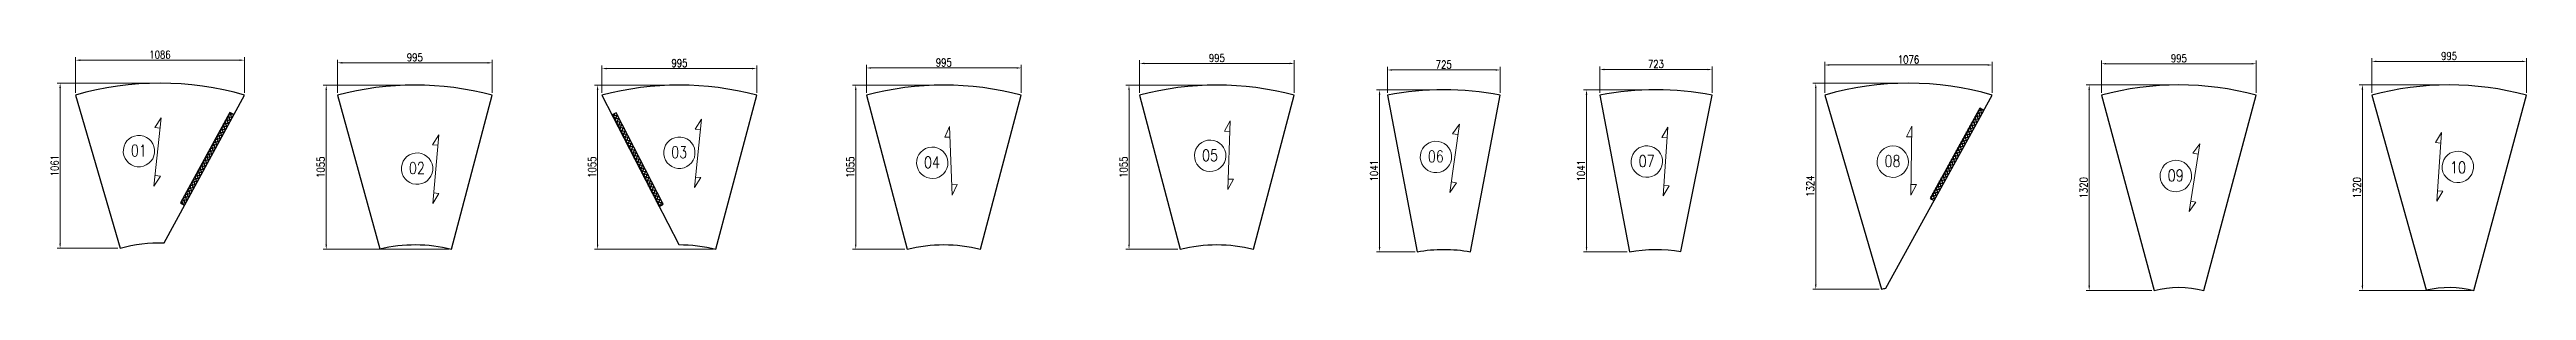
# Paper-space layout 'Layout1' of a CAD drawing. Header units: millimetres. Extents: x 17634 to 80020, y 31751 to 33322.
# Drawn here: x 17634 to 33561, y 31751 to 33299 of the extents above; entities that cross this region are included whole.
import ezdxf
from ezdxf.enums import TextEntityAlignment as Align

# ---------------------------------------------------------------- set-up
doc = ezdxf.new("R2010")
doc.units = ezdxf.units.MM
doc.header["$LTSCALE"] = 0.75
doc.layers.add('Grating', color=7, linetype='Continuous')
doc.layers.add('TOE PLATE', color=3, linetype='Continuous')
doc.layers.add('Grtg. Dim', color=7, linetype='Continuous', lineweight=15)
doc.layers.add('Mark no', color=7, linetype='Continuous', lineweight=15)
doc.styles.add('ROMAND', font='romand')
doc.styles.add('ROMANS', font='romans.shx', dxfattribs={"width": 0.8})
doc.dimstyles.new('grt dim', dxfattribs={"dimscale": 20, "dimtxt": 2.5, "dimasz": 1.5, "dimexe": 1, "dimexo": 0.75, "dimgap": 0.5, "dimtad": 1, "dimdec": 0, "dimlfac": -1, "dimzin": 0, "dimdsep": 46, "dimtxsty": 'ROMANS', "dimcen": 0, "dimclrd": 1, "dimclre": 1, "dimclrt": 3, "dimadec": 0, "dimazin": 0, "dimtfac": 1, "dimtdec": 0, "dimtix": 1, "dimtmove": 1, "dimatfit": 3, "dimfxl": 1, "dimtolj": 1, "dimtzin": 0, "dimlwd": -1, "dimlwe": -1, "dimarcsym": 0})

# ---------------------------------------------------------------- blocks, each defined once
blk = doc.blocks.new('MK')
at = {"layer": 'Mark no', "color": 4}
for p, q in [((639, 394), (443, 493)), ((443, 493), (443, 394)), ((-448, 295), (-644, 394)), ((-644, 394), (639, 394)), ((-448, 394), (-448, 295))]:
    blk.add_line(p, q, dxfattribs=at)
blk.add_circle((20, 46), 293, dxfattribs=at)
blk = doc.blocks.new('*D3')
at = {"layer": 'Defpoints', "color": 0}
for p in [(17801, 33231), (17801, 33006), (18887, 33006)]:
    blk.add_point(p, dxfattribs=at)
at = {"layer": 'Grtg. Dim', "color": 1}
for p, q in [((17801, 33021), (17801, 33251)), ((18887, 33021), (18887, 33251))]:
    blk.add_line(p, q, dxfattribs=at)
at = {"layer": 'Grtg. Dim', "color": 1, "linetype": 'ByBlock'}
blk.add_line((18857, 33231), (17831, 33231), dxfattribs=at)
at = {"layer": 'Grtg. Dim', "color": 1}
for points in [[(17831, 33236), (17831, 33226), (17801, 33231)], [(18857, 33236), (18857, 33226), (18887, 33231)]]:
    blk.add_solid(points, dxfattribs=at)
at = {"layer": 'Grtg. Dim', "color": 3, "insert": (18344, 33266), "char_height": 50, "attachment_point": 5, "style": 'ROMANS'}
blk.add_mtext('\\A1;1086', dxfattribs=at)
blk = doc.blocks.new('*D4')
at = {"layer": 'Defpoints', "color": 0}
for p in [(20481, 33214), (19486, 33006), (20481, 33006)]:
    blk.add_point(p, dxfattribs=at)
at = {"layer": 'Grtg. Dim', "color": 1}
for p, q in [((19486, 33021), (19486, 33234)), ((20481, 33021), (20481, 33234))]:
    blk.add_line(p, q, dxfattribs=at)
at = {"layer": 'Grtg. Dim', "color": 1, "linetype": 'ByBlock'}
blk.add_line((19516, 33214), (20451, 33214), dxfattribs=at)
at = {"layer": 'Grtg. Dim', "color": 1}
for points in [[(19516, 33219), (19516, 33209), (19486, 33214)], [(20451, 33219), (20451, 33209), (20481, 33214)]]:
    blk.add_solid(points, dxfattribs=at)
at = {"layer": 'Grtg. Dim', "color": 3, "insert": (19983, 33249), "char_height": 50, "attachment_point": 5, "style": 'ROMANS'}
blk.add_mtext('\\A1;995', dxfattribs=at)
blk = doc.blocks.new('*D5')
at = {"layer": 'Defpoints', "color": 0}
for p in [(22181, 33177), (21186, 33006), (22181, 33006)]:
    blk.add_point(p, dxfattribs=at)
at = {"layer": 'Grtg. Dim', "color": 1}
for p, q in [((21186, 33021), (21186, 33197)), ((22181, 33021), (22181, 33197))]:
    blk.add_line(p, q, dxfattribs=at)
at = {"layer": 'Grtg. Dim', "color": 1, "linetype": 'ByBlock'}
blk.add_line((21216, 33177), (22151, 33177), dxfattribs=at)
at = {"layer": 'Grtg. Dim', "color": 1}
for points in [[(21216, 33182), (21216, 33172), (21186, 33177)], [(22151, 33182), (22151, 33172), (22181, 33177)]]:
    blk.add_solid(points, dxfattribs=at)
at = {"layer": 'Grtg. Dim', "color": 3, "insert": (21684, 33212), "char_height": 50, "attachment_point": 5, "style": 'ROMANS'}
blk.add_mtext('\\A1;995', dxfattribs=at)
blk = doc.blocks.new('*D6')
at = {"layer": 'Defpoints', "color": 0}
for p in [(22887, 33181), (22887, 33006), (23882, 33006)]:
    blk.add_point(p, dxfattribs=at)
at = {"layer": 'Grtg. Dim', "color": 1}
for p, q in [((22887, 33021), (22887, 33201)), ((23882, 33021), (23882, 33201))]:
    blk.add_line(p, q, dxfattribs=at)
at = {"layer": 'Grtg. Dim', "color": 1, "linetype": 'ByBlock'}
blk.add_line((23852, 33181), (22917, 33181), dxfattribs=at)
at = {"layer": 'Grtg. Dim', "color": 1}
for points in [[(22917, 33186), (22917, 33176), (22887, 33181)], [(23852, 33186), (23852, 33176), (23882, 33181)]]:
    blk.add_solid(points, dxfattribs=at)
at = {"layer": 'Grtg. Dim', "color": 3, "insert": (23384, 33216), "char_height": 50, "attachment_point": 5, "style": 'ROMANS'}
blk.add_mtext('\\A1;995', dxfattribs=at)
blk = doc.blocks.new('*D7')
at = {"layer": 'Defpoints', "color": 0}
for p in [(25638, 33210), (24643, 33006), (25638, 33006)]:
    blk.add_point(p, dxfattribs=at)
at = {"layer": 'Grtg. Dim', "color": 1}
for p, q in [((24643, 33021), (24643, 33230)), ((25638, 33021), (25638, 33230))]:
    blk.add_line(p, q, dxfattribs=at)
at = {"layer": 'Grtg. Dim', "color": 1, "linetype": 'ByBlock'}
blk.add_line((24673, 33210), (25608, 33210), dxfattribs=at)
at = {"layer": 'Grtg. Dim', "color": 1}
for points in [[(24673, 33215), (24673, 33205), (24643, 33210)], [(25608, 33215), (25608, 33205), (25638, 33210)]]:
    blk.add_solid(points, dxfattribs=at)
at = {"layer": 'Grtg. Dim', "color": 3, "insert": (25140, 33245), "char_height": 50, "attachment_point": 5, "style": 'ROMANS'}
blk.add_mtext('\\A1;995', dxfattribs=at)
blk = doc.blocks.new('*D8')
at = {"layer": 'Defpoints', "color": 0}
for p in [(26962, 33168), (26237, 33006), (26962, 33006)]:
    blk.add_point(p, dxfattribs=at)
at = {"layer": 'Grtg. Dim', "color": 1}
for p, q in [((26237, 33021), (26237, 33188)), ((26962, 33021), (26962, 33188))]:
    blk.add_line(p, q, dxfattribs=at)
at = {"layer": 'Grtg. Dim', "color": 1, "linetype": 'ByBlock'}
blk.add_line((26267, 33168), (26932, 33168), dxfattribs=at)
at = {"layer": 'Grtg. Dim', "color": 1}
for points in [[(26267, 33173), (26267, 33163), (26237, 33168)], [(26932, 33173), (26932, 33163), (26962, 33168)]]:
    blk.add_solid(points, dxfattribs=at)
at = {"layer": 'Grtg. Dim', "color": 3, "insert": (26599, 33203), "char_height": 50, "attachment_point": 5, "style": 'ROMANS'}
blk.add_mtext('\\A1;725', dxfattribs=at)
blk = doc.blocks.new('*D9')
at = {"layer": 'Defpoints', "color": 0}
for p in [(28325, 33171), (27602, 33006), (28325, 33006)]:
    blk.add_point(p, dxfattribs=at)
at = {"layer": 'Grtg. Dim', "color": 1}
for p, q in [((27602, 33021), (27602, 33191)), ((28325, 33021), (28325, 33191))]:
    blk.add_line(p, q, dxfattribs=at)
at = {"layer": 'Grtg. Dim', "color": 1, "linetype": 'ByBlock'}
blk.add_line((27632, 33171), (28295, 33171), dxfattribs=at)
at = {"layer": 'Grtg. Dim', "color": 1}
for points in [[(27632, 33176), (27632, 33166), (27602, 33171)], [(28295, 33176), (28295, 33166), (28325, 33171)]]:
    blk.add_solid(points, dxfattribs=at)
at = {"layer": 'Grtg. Dim', "color": 3, "insert": (27963, 33206), "char_height": 50, "attachment_point": 5, "style": 'ROMANS'}
blk.add_mtext('\\A1;723', dxfattribs=at)
blk = doc.blocks.new('*D10')
at = {"layer": 'Defpoints', "color": 0}
for p in [(29049, 33200), (29049, 33006), (30126, 33006)]:
    blk.add_point(p, dxfattribs=at)
at = {"layer": 'Grtg. Dim', "color": 1}
for p, q in [((29049, 33021), (29049, 33220)), ((30126, 33021), (30126, 33220))]:
    blk.add_line(p, q, dxfattribs=at)
at = {"layer": 'Grtg. Dim', "color": 1, "linetype": 'ByBlock'}
blk.add_line((30096, 33200), (29079, 33200), dxfattribs=at)
at = {"layer": 'Grtg. Dim', "color": 1}
for points in [[(29079, 33205), (29079, 33195), (29049, 33200)], [(30096, 33205), (30096, 33195), (30126, 33200)]]:
    blk.add_solid(points, dxfattribs=at)
at = {"layer": 'Grtg. Dim', "color": 3, "insert": (29587, 33235), "char_height": 50, "attachment_point": 5, "style": 'ROMANS'}
blk.add_mtext('\\A1;1076', dxfattribs=at)
blk = doc.blocks.new('*D11')
at = {"layer": 'Defpoints', "color": 0}
for p in [(31823, 33208), (30828, 33006), (31823, 33006)]:
    blk.add_point(p, dxfattribs=at)
at = {"layer": 'Grtg. Dim', "color": 1}
for p, q in [((30828, 33021), (30828, 33228)), ((31823, 33021), (31823, 33228))]:
    blk.add_line(p, q, dxfattribs=at)
at = {"layer": 'Grtg. Dim', "color": 1, "linetype": 'ByBlock'}
blk.add_line((30858, 33208), (31793, 33208), dxfattribs=at)
at = {"layer": 'Grtg. Dim', "color": 1}
for points in [[(30858, 33213), (30858, 33203), (30828, 33208)], [(31793, 33213), (31793, 33203), (31823, 33208)]]:
    blk.add_solid(points, dxfattribs=at)
at = {"layer": 'Grtg. Dim', "color": 3, "insert": (31326, 33243), "char_height": 50, "attachment_point": 5, "style": 'ROMANS'}
blk.add_mtext('\\A1;995', dxfattribs=at)
blk = doc.blocks.new('*D12')
at = {"layer": 'Defpoints', "color": 0}
for p in [(33561, 33223), (32566, 33006), (33561, 33006)]:
    blk.add_point(p, dxfattribs=at)
at = {"layer": 'Grtg. Dim', "color": 1}
for p, q in [((32566, 33021), (32566, 33243)), ((33561, 33021), (33561, 33243))]:
    blk.add_line(p, q, dxfattribs=at)
at = {"layer": 'Grtg. Dim', "color": 1, "linetype": 'ByBlock'}
blk.add_line((32596, 33223), (33531, 33223), dxfattribs=at)
at = {"layer": 'Grtg. Dim', "color": 1}
for points in [[(32596, 33228), (32596, 33218), (32566, 33223)], [(33531, 33228), (33531, 33218), (33561, 33223)]]:
    blk.add_solid(points, dxfattribs=at)
at = {"layer": 'Grtg. Dim', "color": 3, "insert": (33063, 33258), "char_height": 50, "attachment_point": 5, "style": 'ROMANS'}
blk.add_mtext('\\A1;995', dxfattribs=at)
blk = doc.blocks.new('*D73')
at = {"layer": 'Defpoints', "color": 0}
for p in [(33063, 33072), (32506, 31751), (33223, 31751)]:
    blk.add_point(p, dxfattribs=at)
at = {"layer": 'Grtg. Dim', "color": 1}
for p, q in [((33048, 33072), (32486, 33072)), ((33208, 31751), (32486, 31751))]:
    blk.add_line(p, q, dxfattribs=at)
at = {"layer": 'Grtg. Dim', "color": 1, "linetype": 'ByBlock'}
blk.add_line((32506, 33042), (32506, 31781), dxfattribs=at)
at = {"layer": 'Grtg. Dim', "color": 1}
for points in [[(32501, 33042), (32511, 33042), (32506, 33072)], [(32501, 31781), (32511, 31781), (32506, 31751)]]:
    blk.add_solid(points, dxfattribs=at)
at = {"layer": 'Grtg. Dim', "color": 3, "insert": (32471, 32411), "char_height": 50, "attachment_point": 5, "rotation": 90, "style": 'ROMANS'}
blk.add_mtext('\\A1;1320', dxfattribs=at)
blk = doc.blocks.new('*D74')
at = {"layer": 'Defpoints', "color": 0}
for p in [(30749, 33072), (31326, 33072), (31166, 31751)]:
    blk.add_point(p, dxfattribs=at)
at = {"layer": 'Grtg. Dim', "color": 1}
for p, q in [((31311, 33072), (30729, 33072)), ((31151, 31751), (30729, 31751))]:
    blk.add_line(p, q, dxfattribs=at)
at = {"layer": 'Grtg. Dim', "color": 1, "linetype": 'ByBlock'}
blk.add_line((30749, 31781), (30749, 33042), dxfattribs=at)
at = {"layer": 'Grtg. Dim', "color": 1}
for points in [[(30744, 33042), (30754, 33042), (30749, 33072)], [(30744, 31781), (30754, 31781), (30749, 31751)]]:
    blk.add_solid(points, dxfattribs=at)
at = {"layer": 'Grtg. Dim', "color": 3, "insert": (30714, 32411), "char_height": 50, "attachment_point": 5, "rotation": 90, "style": 'ROMANS'}
blk.add_mtext('\\A1;1320', dxfattribs=at)
blk = doc.blocks.new('*D75')
at = {"layer": 'Defpoints', "color": 0}
for p in [(29587, 33083), (28991, 31759), (29414, 31759)]:
    blk.add_point(p, dxfattribs=at)
at = {"layer": 'Grtg. Dim', "color": 1}
for p, q in [((29572, 33083), (28971, 33083)), ((29399, 31759), (28971, 31759))]:
    blk.add_line(p, q, dxfattribs=at)
at = {"layer": 'Grtg. Dim', "color": 1, "linetype": 'ByBlock'}
blk.add_line((28991, 33053), (28991, 31789), dxfattribs=at)
at = {"layer": 'Grtg. Dim', "color": 1}
for points in [[(28986, 33053), (28996, 33053), (28991, 33083)], [(28986, 31789), (28996, 31789), (28991, 31759)]]:
    blk.add_solid(points, dxfattribs=at)
at = {"layer": 'Grtg. Dim', "color": 3, "insert": (28956, 32421), "char_height": 50, "attachment_point": 5, "rotation": 90, "style": 'ROMANS'}
blk.add_mtext('\\A1;1324', dxfattribs=at)
blk = doc.blocks.new('*D76')
at = {"layer": 'Defpoints', "color": 0}
for p in [(27963, 33040), (27517, 31999), (27793, 31999)]:
    blk.add_point(p, dxfattribs=at)
at = {"layer": 'Grtg. Dim', "color": 1}
for p, q in [((27948, 33040), (27497, 33040)), ((27778, 31999), (27497, 31999))]:
    blk.add_line(p, q, dxfattribs=at)
at = {"layer": 'Grtg. Dim', "color": 1, "linetype": 'ByBlock'}
blk.add_line((27517, 33010), (27517, 32029), dxfattribs=at)
at = {"layer": 'Grtg. Dim', "color": 1}
for points in [[(27512, 33010), (27522, 33010), (27517, 33040)], [(27512, 32029), (27522, 32029), (27517, 31999)]]:
    blk.add_solid(points, dxfattribs=at)
at = {"layer": 'Grtg. Dim', "color": 3, "insert": (27482, 32520), "char_height": 50, "attachment_point": 5, "rotation": 90, "style": 'ROMANS'}
blk.add_mtext('\\A1;1041', dxfattribs=at)
blk = doc.blocks.new('*D77')
at = {"layer": 'Defpoints', "color": 0}
for p in [(26599, 33040), (26186, 32000), (26429, 32000)]:
    blk.add_point(p, dxfattribs=at)
at = {"layer": 'Grtg. Dim', "color": 1}
for p, q in [((26584, 33040), (26166, 33040)), ((26414, 32000), (26166, 32000))]:
    blk.add_line(p, q, dxfattribs=at)
at = {"layer": 'Grtg. Dim', "color": 1, "linetype": 'ByBlock'}
blk.add_line((26186, 33010), (26186, 32030), dxfattribs=at)
at = {"layer": 'Grtg. Dim', "color": 1}
for points in [[(26181, 33010), (26191, 33010), (26186, 33040)], [(26181, 32030), (26191, 32030), (26186, 32000)]]:
    blk.add_solid(points, dxfattribs=at)
at = {"layer": 'Grtg. Dim', "color": 3, "insert": (26151, 32520), "char_height": 50, "attachment_point": 5, "rotation": 90, "style": 'ROMANS'}
blk.add_mtext('\\A1;1041', dxfattribs=at)
blk = doc.blocks.new('*D78')
at = {"layer": 'Defpoints', "color": 0}
for p in [(25140, 33070), (24575, 32016), (24905, 32016)]:
    blk.add_point(p, dxfattribs=at)
at = {"layer": 'Grtg. Dim', "color": 1}
for p, q in [((25125, 33070), (24555, 33070)), ((24890, 32016), (24555, 32016))]:
    blk.add_line(p, q, dxfattribs=at)
at = {"layer": 'Grtg. Dim', "color": 1, "linetype": 'ByBlock'}
blk.add_line((24575, 33040), (24575, 32046), dxfattribs=at)
at = {"layer": 'Grtg. Dim', "color": 1}
for points in [[(24570, 33040), (24580, 33040), (24575, 33070)], [(24570, 32046), (24580, 32046), (24575, 32016)]]:
    blk.add_solid(points, dxfattribs=at)
at = {"layer": 'Grtg. Dim', "color": 3, "insert": (24540, 32543), "char_height": 50, "attachment_point": 5, "rotation": 90, "style": 'ROMANS'}
blk.add_mtext('\\A1;1055', dxfattribs=at)
blk = doc.blocks.new('*D79')
at = {"layer": 'Defpoints', "color": 0}
for p in [(23384, 33070), (22818, 32016), (23149, 32016)]:
    blk.add_point(p, dxfattribs=at)
at = {"layer": 'Grtg. Dim', "color": 1}
for p, q in [((23369, 33070), (22798, 33070)), ((23134, 32016), (22798, 32016))]:
    blk.add_line(p, q, dxfattribs=at)
at = {"layer": 'Grtg. Dim', "color": 1, "linetype": 'ByBlock'}
blk.add_line((22818, 33040), (22818, 32046), dxfattribs=at)
at = {"layer": 'Grtg. Dim', "color": 1}
for points in [[(22813, 33040), (22823, 33040), (22818, 33070)], [(22813, 32046), (22823, 32046), (22818, 32016)]]:
    blk.add_solid(points, dxfattribs=at)
at = {"layer": 'Grtg. Dim', "color": 3, "insert": (22783, 32543), "char_height": 50, "attachment_point": 5, "rotation": 90, "style": 'ROMANS'}
blk.add_mtext('\\A1;1055', dxfattribs=at)
blk = doc.blocks.new('*D80')
at = {"layer": 'Defpoints', "color": 0}
for p in [(21684, 33070), (21158, 32016), (21919, 32016)]:
    blk.add_point(p, dxfattribs=at)
at = {"layer": 'Grtg. Dim', "color": 1}
for p, q in [((21669, 33070), (21138, 33070)), ((21904, 32016), (21138, 32016))]:
    blk.add_line(p, q, dxfattribs=at)
at = {"layer": 'Grtg. Dim', "color": 1, "linetype": 'ByBlock'}
blk.add_line((21158, 33040), (21158, 32046), dxfattribs=at)
at = {"layer": 'Grtg. Dim', "color": 1}
for points in [[(21153, 33040), (21163, 33040), (21158, 33070)], [(21153, 32046), (21163, 32046), (21158, 32016)]]:
    blk.add_solid(points, dxfattribs=at)
at = {"layer": 'Grtg. Dim', "color": 3, "insert": (21123, 32543), "char_height": 50, "attachment_point": 5, "rotation": 90, "style": 'ROMANS'}
blk.add_mtext('\\A1;1055', dxfattribs=at)
blk = doc.blocks.new('*D81')
at = {"layer": 'Defpoints', "color": 0}
for p in [(19983, 33070), (19413, 32016), (20218, 32016)]:
    blk.add_point(p, dxfattribs=at)
at = {"layer": 'Grtg. Dim', "color": 1}
for p, q in [((19968, 33070), (19393, 33070)), ((20203, 32016), (19393, 32016))]:
    blk.add_line(p, q, dxfattribs=at)
at = {"layer": 'Grtg. Dim', "color": 1, "linetype": 'ByBlock'}
blk.add_line((19413, 33040), (19413, 32046), dxfattribs=at)
at = {"layer": 'Grtg. Dim', "color": 1}
for points in [[(19408, 33040), (19418, 33040), (19413, 33070)], [(19408, 32046), (19418, 32046), (19413, 32016)]]:
    blk.add_solid(points, dxfattribs=at)
at = {"layer": 'Grtg. Dim', "color": 3, "insert": (19378, 32543), "char_height": 50, "attachment_point": 5, "rotation": 90, "style": 'ROMANS'}
blk.add_mtext('\\A1;1055', dxfattribs=at)
blk = doc.blocks.new('*D82')
at = {"layer": 'Defpoints', "color": 0}
for p in [(18344, 33083), (17702, 32022), (18087, 32022)]:
    blk.add_point(p, dxfattribs=at)
at = {"layer": 'Grtg. Dim', "color": 1}
for p, q in [((18329, 33083), (17682, 33083)), ((18072, 32022), (17682, 32022))]:
    blk.add_line(p, q, dxfattribs=at)
at = {"layer": 'Grtg. Dim', "color": 1, "linetype": 'ByBlock'}
blk.add_line((17702, 33053), (17702, 32052), dxfattribs=at)
at = {"layer": 'Grtg. Dim', "color": 1}
for points in [[(17697, 33053), (17707, 33053), (17702, 33083)], [(17697, 32052), (17707, 32052), (17702, 32022)]]:
    blk.add_solid(points, dxfattribs=at)
at = {"layer": 'Grtg. Dim', "color": 3, "insert": (17667, 32553), "char_height": 50, "attachment_point": 5, "rotation": 90, "style": 'ROMANS'}
blk.add_mtext('\\A1;1061', dxfattribs=at)

psp = doc.layouts.get("Layout1")

# ---------------------------------------------------------------- hatches: boundary and pattern name
at = {"layer": 'TOE PLATE'}
h = psp.add_hatch(dxfattribs=at)
h.set_pattern_fill('ANSI37', color=256, scale=5, angle=241.43995)
h.set_pattern_definition([(286.439954, (87708.918, 50650.375), (15.22598, 4.4927893), []), (16.439954, (87708.918, 50650.375), (-4.4927893, 15.22598), [])])
h.paths.add_polyline_path([(18819.1, 32881.3), (18792.8, 32895.6), (18476.3, 32314.2), (18502.7, 32299.8)])
h = psp.add_hatch(dxfattribs=at)
h.set_pattern_fill('ANSI37', color=256, scale=5, angle=-62.81506)
h.set_pattern_definition([(342.184943, (45367.618, 99835.404), (4.856885, 15.1137783), []), (72.184943, (45367.618, 99835.404), (-15.1137783, 4.856885), [])])
h.paths.add_polyline_path([(21278, 32893.4), (21251.3, 32879.7), (21553.8, 32290.8), (21580.4, 32304.5)])
h = psp.add_hatch(dxfattribs=at)
h.set_pattern_fill('ANSI37', color=256, scale=5, angle=241.13961)
h.set_pattern_definition([(286.139608, (99053.437, 50315.932), (15.249322, 4.412913), []), (16.139608, (99053.437, 50315.932), (-4.412913, 15.249322), [])])
h.paths.add_polyline_path([(30071.5, 32908.2), (30045.2, 32922.7), (29725.7, 32342.9), (29751.9, 32328.4)])

# ---------------------------------------------------------------- linework, layer by layer
at = {"layer": 'Grating', "color": 6}
for points in [[(18087.4, 32022.1, -0.0765707), (18370.8, 32057.6), (18887.2, 33006.4, 0.1410409), (17801.4, 33006.4)], [(19758.2, 32018.1, -0.1245794), (20218.4, 32015.5), (20480.7, 33006.4, 0.1288222), (19485.7, 33006.4)], [(21679.8, 32045.5, -0.0645108), (21918.9, 32015.5), (22181.2, 33006.4, 0.1288222), (21186.2, 33006.4)], [(23149, 32015.5, -0.1274077), (23619.4, 32015.5), (23881.7, 33006.4, 0.1288222), (22886.7, 33006.4)], [(25375.4, 32015.5), (25637.7, 33006.4, 0.1288222), (24642.7, 33006.4), (24905, 32015.5, -0.1274077)], [(26961.7, 33006.4, 0.0931341), (26236.7, 33006.4), (26428.6, 31999.5, -0.0917305), (26769.9, 31999.5)], [(28324.9, 33006.4, 0.092895), (27601.7, 33006.4), (27793.1, 31999.4, -0.0886848), (28123.3, 32001.3)], [(29414.3, 31758.7, -0.0112374), (29441.9, 31765.9), (30125.6, 33006.4, 0.1419821), (29049.2, 33006.4)], [(31166, 31751, -0.1281642), (31485.5, 31751), (31823.2, 33006.4, 0.1308627), (30828.2, 33006.4)], [(32565.7, 33006.4), (32916.6, 31754.3, -0.1227704), (33223, 31751), (33560.7, 33006.4, 0.1308627)]]:
    psp.add_lwpolyline(points, format="xyb", close=True, dxfattribs=at)
at = {"layer": 'TOE PLATE'}
for points in [[(18819.1, 32881.3), (18792.8, 32895.6), (18476.3, 32314.2), (18502.7, 32299.8), (18819.1, 32881.3)], [(21278, 32893.4), (21251.3, 32879.7), (21553.8, 32290.8), (21580.4, 32304.5), (21278, 32893.4)], [(30071.5, 32908.2), (30045.2, 32922.7), (29725.7, 32342.9), (29751.9, 32328.4), (30071.5, 32908.2)]]:
    psp.add_lwpolyline(points, dxfattribs=at)

# ---------------------------------------------------------------- block references
at = {"layer": 'Mark no', "zscale": 0.3190437818445127}
for p, xscale, yscale, rotation in [((18193.9, 32655.2), 0.3445671488445844, 0.3445674121804748, 263.8614728848833), ((21668.6, 32644.6), 0.3445671488445844, 0.3445674121804749, 264.3596304153671), ((25081.5, 32623.8), 0.3445671488445841, 0.3445674121804748, 267.9779440664437), ((26534.1, 32618.3), 0.3445671488445844, 0.3445674121804748, 262.0553253787127), ((27889.4, 32587.4), 0.3445671488445844, 0.3445674121804748, 266.0561615886807), ((19982, 32542.1), 0.3445671488445844, 0.3445674121804748, 264.9529145610877), ((23294, 32577.7), 0.3445671488445844, 0.3445674121804749, 272.1451579272706), ((29470, 32585.9), 0.3445671488445844, 0.3445674121804749, 269.208373841454), ((31291.5, 32495.9), 0.3445671488445843, 0.3445674121804749, 261.134360817662), ((33134.9, 32536.9), 0.3445671488445844, 0.3445674121804749, 86.0699369817444)]:
    psp.add_blockref('MK', p, dxfattribs=dict(at, xscale=xscale, yscale=yscale, rotation=rotation))

# ---------------------------------------------------------------- texts
at = {"layer": 'Mark no', "style": 'ROMAND', "width": 0.8}
for s, p in [('01', (18207.9, 32649.9)), ('03', (21682.6, 32639.5)), ('05', (25095.9, 32619.6)), ('06', (26547.9, 32612.6)), ('02', (19996.1, 32537.1)), ('04', (23308.6, 32574.5)), ('07', (27903.6, 32582.6)), ('08', (29484.4, 32582)), ('09', (31305.2, 32489.9)), ('10', (33120.7, 32541.6))]:
    psp.add_text(s, height=75, dxfattribs=at).set_placement(p, align=Align.MIDDLE_CENTER)

# ---------------------------------------------------------------- dimensions: what is measured, and where the dimension line sits
at = {"layer": 'Grtg. Dim'}
for base, p1, p2, picture, middle in [((17801.4, 33231.4), (18887.2, 33006.4), (17801.4, 33006.4), '*D3', (18344.3, 33266.4)), ((33560.7, 33223.4), (32565.7, 33006.4), (33560.7, 33006.4), '*D12', (33063.2, 33258.4)), ((20480.7, 33214.4), (19485.7, 33006.4), (20480.7, 33006.4), '*D4', (19983.2, 33249.4)), ((22181.2, 33176.9), (21186.2, 33006.4), (22181.2, 33006.4), '*D5', (21683.7, 33211.9)), ((22886.7, 33181.4), (23881.7, 33006.4), (22886.7, 33006.4), '*D6', (23384.2, 33216.4)), ((25637.7, 33210.4), (24642.7, 33006.4), (25637.7, 33006.4), '*D7', (25140.2, 33245.4)), ((26961.7, 33168.4), (26236.7, 33006.4), (26961.7, 33006.4), '*D8', (26599.2, 33203.4)), ((28324.9, 33170.9), (27601.7, 33006.4), (28324.9, 33006.4), '*D9', (27963.3, 33205.9)), ((29049.2, 33199.9), (30125.6, 33006.4), (29049.2, 33006.4), '*D10', (29587.4, 33234.9)), ((31823.2, 33207.9), (30828.2, 33006.4), (31823.2, 33006.4), '*D11', (31325.7, 33242.9))]:
    dim = psp.add_linear_dim(base=base, p1=p1, p2=p2, dimstyle='grt dim', dxfattribs=at)
    dim.commit()
    dim.dimension.update_dxf_attribs({"geometry": picture, "text_midpoint": middle})
for base, p1, p2, picture, middle in [((17701.7, 32022.1), (18344.3, 33083), (18087.4, 32022.1), '*D82', (17666.7, 32552.5)), ((19413.2, 32015.5), (19983.2, 33070.5), (20218.4, 32015.5), '*D81', (19378.2, 32543)), ((21158.2, 32015.5), (21683.7, 33070.5), (21918.9, 32015.5), '*D80', (21123.2, 32543)), ((22817.7, 32015.5), (23384.2, 33070.5), (23149, 32015.5), '*D79', (22782.7, 32543)), ((24574.7, 32015.5), (25140.2, 33070.5), (24905, 32015.5), '*D78', (24539.7, 32543)), ((26185.7, 31999.5), (26599.2, 33040.2), (26428.6, 31999.5), '*D77', (26150.7, 32519.8)), ((27516.7, 31999.4), (27963.3, 33040), (27793.1, 31999.4), '*D76', (27481.7, 32519.7)), ((28991.4, 31758.7), (29587.4, 33082.8), (29414.3, 31758.7), '*D75', (28956.4, 32420.8)), ((30748.7375, 33071.502), (31166.0029, 31751.0297), (31325.7375, 33071.502), '*D74', (30713.7375, 32411.2659)), ((32505.7375, 31751.0297), (33063.2375, 33071.502), (33222.9721, 31751.0297), '*D73', (32470.7375, 32411.2659))]:
    dim = psp.add_linear_dim(base=base, p1=p1, p2=p2, angle=90, dimstyle='grt dim', dxfattribs=at)
    dim.commit()
    dim.dimension.update_dxf_attribs({"geometry": picture, "text_midpoint": middle})

doc.saveas('drawing.dxf')
